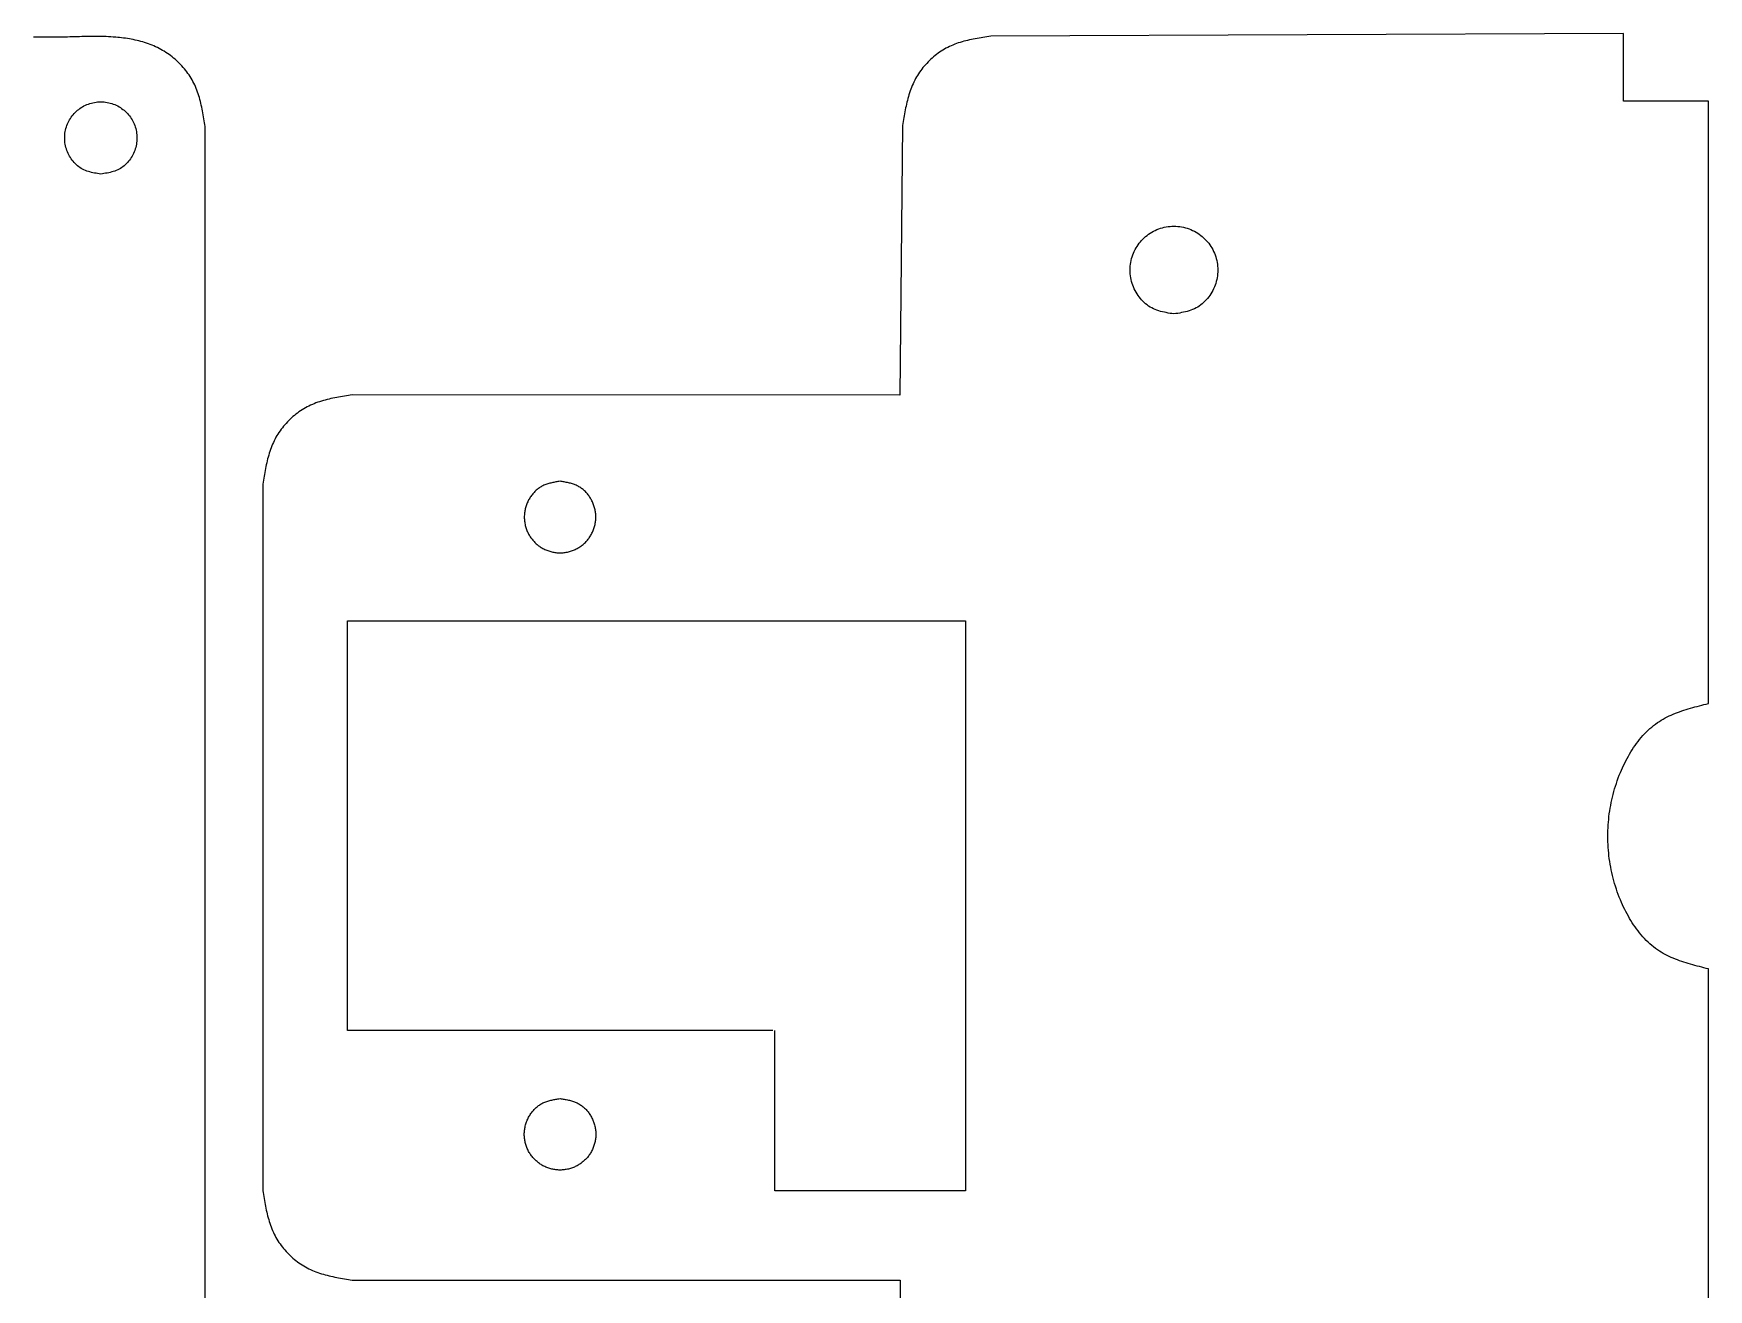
# Model space of a CAD drawing. Extents: x 7 to 258, y 12 to 200.
# Drawn here: x 131.3 to 187.5, y 158.2 to 200.4 of the extents above; entities that cross this region are included whole.
import ezdxf

# ---------------------------------------------------------------- set-up
doc = ezdxf.new("R2010")
doc.units = 0
doc.layers.add('Base', color=7, linetype='CONTINUOUS')
doc.layers.add('camera', color=7, linetype='CONTINUOUS')

msp = doc.modelspace()

# ---------------------------------------------------------------- linework, layer by layer
at = {"layer": 'Base', "color": 7}
msp.add_lwpolyline([(137.051985, 118.368391), (137.051985, 197.249014)], dxfattribs=at)
at = {"layer": 'Base', "color": 3}
msp.add_lwpolyline([(133.551992, 195.655525), (133.551992, 195.655525)], dxfattribs=at)
at = {"layer": 'Base', "color": 7}
msp.add_open_spline([(137.051985, 197.249014), (137.024757, 197.424524), (136.97068, 197.773094), (136.853263, 198.286456), (136.662065, 198.771286), (136.370444, 199.199882), (136.004409, 199.563232), (135.573241, 199.857356), (135.08988, 200.0635), (134.576829, 200.190591), (134.012543, 200.261335), (133.404364, 200.280829), (132.757086, 200.26521), (132.246622, 200.24902), (131.872066, 200.247393), (131.633636, 200.248266), (131.463312, 200.248992), (131.361118, 200.249037), (131.327057, 200.249031), (131.304349, 200.249022), (131.292995, 200.249017)], degree=3, knots=[0, 0, 0, 0, 0.532782, 1.058129, 1.577214, 2.086036, 2.601513, 3.116188, 3.642257, 4.169008, 4.69697, 5.3456, 5.992472, 6.639259, 6.877647, 7.1161, 7.354559, 7.38862, 7.422682, 7.456743, 7.456743, 7.456743, 7.456743], dxfattribs=at)
at = {"layer": 'Base', "color": 3}
msp.add_open_spline([(133.551992, 195.655525), (133.623044, 195.666601), (133.764016, 195.688575), (133.971279, 195.736142), (134.166549, 195.81351), (134.338501, 195.932054), (134.484688, 196.080691), (134.605298, 196.254712), (134.695703, 196.448117), (134.751972, 196.655201), (134.771298, 196.868555), (134.751942, 197.082057), (134.695922, 197.289221), (134.605763, 197.481819), (134.48429, 197.653582), (134.337121, 197.800715), (134.165442, 197.922119), (133.973016, 198.012318), (133.765846, 198.068374), (133.551992, 198.087689), (133.338138, 198.068374), (133.130968, 198.012318), (132.938542, 197.922119), (132.766863, 197.800715), (132.619692, 197.653582), (132.498221, 197.481819), (132.408062, 197.289222), (132.352042, 197.082057), (132.332686, 196.868555), (132.352012, 196.655201), (132.408281, 196.448117), (132.498687, 196.254712), (132.619295, 196.08069), (132.765483, 195.932054), (132.937435, 195.81351), (133.132705, 195.736142), (133.339969, 195.688575), (133.48094, 195.666601), (133.551992, 195.655525)], degree=3, knots=[0, 0, 0, 0, 0.215709, 0.427983, 0.636907, 0.841547, 1.049678, 1.259182, 1.473765, 1.687022, 1.899779, 2.113026, 2.32676, 2.540447, 2.747616, 2.954746, 3.161815, 3.375297, 3.588931, 3.802501, 4.016072, 4.229706, 4.443188, 4.650257, 4.857388, 5.064556, 5.278243, 5.491977, 5.705224, 5.917981, 6.131238, 6.345821, 6.555325, 6.763456, 6.968096, 7.17702, 7.389294, 7.605003, 7.605003, 7.605003, 7.605003], dxfattribs=at)
at = {"layer": 'camera', "color": 7}
for points in [[(187.498423, 177.88505), (187.498423, 198.099214), (184.649728, 198.099214), (184.649728, 200.374631), (163.412506, 200.286439)], [(160.458006, 197.287825), (160.361006, 188.239075), (141.990089, 188.247824)], [(138.991478, 185.249213), (138.991478, 161.533716), (138.991365, 161.5338)], [(175.989062, 152.432134), (184.649728, 152.432134), (184.649728, 155.492467), (187.498423, 155.492467), (187.498423, 168.977412)], [(141.989977, 158.535189), (160.378504, 158.535189), (160.361006, 154.425325)]]:
    msp.add_lwpolyline(points, dxfattribs=at)
at = {"layer": 'camera', "color": 3}
for points in [[(169.560556, 190.960937), (169.560556, 190.960937)], [(148.961543, 185.343571), (148.961543, 185.343571)], [(148.961543, 185.343571), (148.961543, 185.343571)], [(156.096149, 166.915253), (141.834641, 166.915253), (141.834641, 180.665258), (162.562707, 180.665258), (162.562707, 166.915253)], [(156.096149, 166.915253), (141.834641, 166.915253), (141.834641, 180.665258), (162.562707, 180.665258), (162.562707, 166.915253)], [(162.562735, 166.915253), (162.562735, 161.522833), (156.166055, 161.522833), (156.166055, 166.915253)], [(162.562735, 166.915253), (162.562735, 161.522833), (156.166055, 161.522833), (156.166055, 166.915253)], [(148.961543, 164.625807), (148.961543, 164.625807)], [(148.961543, 164.625807), (148.961543, 164.625807)]]:
    msp.add_lwpolyline(points, dxfattribs=at)
at = {"layer": 'camera', "color": 7}
for points, knots in [([(163.412506, 200.286439), (163.238809, 200.259488), (162.893762, 200.205949), (162.385414, 200.088822), (161.905712, 199.896902), (161.48314, 199.60451), (161.127677, 199.238979), (160.843907, 198.807867), (160.655495, 198.322827), (160.538902, 197.809906), (160.485071, 197.462495), (160.458006, 197.287825)], [0, 0, 0, 0, 0.527281, 1.04744, 1.562235, 2.066782, 2.577044, 3.083427, 3.604258, 4.128625, 4.658847, 4.658847, 4.658847, 4.658847]), ([(141.990089, 188.247824), (141.815055, 188.22065), (141.467117, 188.166631), (140.953927, 188.04918), (140.46798, 187.857867), (140.036864, 187.56723), (139.672064, 187.20243), (139.381431, 186.771312), (139.190121, 186.285368), (139.072671, 185.772182), (139.018653, 185.424247), (138.991478, 185.249213)], [0, 0, 0, 0, 0.531351, 1.056234, 1.576695, 2.088124, 2.604415, 3.115844, 3.6363, 4.161179, 4.692527, 4.692527, 4.692527, 4.692527]), ([(187.498423, 168.977412), (187.296357, 169.02751), (186.896404, 169.126671), (186.314799, 169.317465), (185.757461, 169.605843), (185.275712, 170.04443), (184.878682, 170.593361), (184.554297, 171.228345), (184.306825, 171.926311), (184.15397, 172.67431), (184.103897, 173.431228), (184.153998, 174.188127), (184.306865, 174.936068), (184.554348, 175.633989), (184.878748, 176.26894), (185.2758, 176.817854), (185.757551, 177.256437), (186.314863, 177.544856), (186.896438, 177.735715), (187.296369, 177.834927), (187.498423, 177.88505)], [0, 0, 0, 0, 0.624481, 1.236051, 1.833124, 2.4921, 3.169423, 3.85583, 4.62479, 5.383998, 6.138936, 6.893822, 7.652977, 8.42188, 9.108278, 9.785599, 10.444584, 11.041657, 11.653218, 12.277682, 12.277682, 12.277682, 12.277682]), ([(138.991365, 161.5338), (139.01854, 161.358766), (139.072558, 161.010828), (139.190006, 160.497637), (139.381316, 160.011689), (139.671952, 159.580574), (140.03675, 159.215776), (140.467866, 158.92514), (140.953814, 158.733831), (141.467004, 158.616382), (141.814942, 158.562364), (141.989977, 158.535189)], [0, 0, 0, 0, 0.531352, 1.056235, 1.576697, 2.088122, 2.604411, 3.115836, 3.636299, 4.161182, 4.692533, 4.692533, 4.692533, 4.692533])]:
    msp.add_open_spline(points, degree=3, knots=knots, dxfattribs=at)
at = {"layer": 'camera', "color": 3}
for points, knots in [([(169.560556, 190.960937), (169.646827, 190.974384), (169.817994, 191.001065), (170.069652, 191.058821), (170.306748, 191.152758), (170.51553, 191.296694), (170.693029, 191.477168), (170.839468, 191.688466), (170.949242, 191.923295), (171.017562, 192.174736), (171.041028, 192.433788), (171.017525, 192.69302), (170.949506, 192.944558), (170.840036, 193.178408), (170.692546, 193.386961), (170.513854, 193.565609), (170.305404, 193.713019), (170.07176, 193.822535), (169.820217, 193.8906), (169.560556, 193.914053), (169.300895, 193.8906), (169.049352, 193.822535), (168.815708, 193.713019), (168.607259, 193.565609), (168.428566, 193.386961), (168.281077, 193.178408), (168.171606, 192.944559), (168.103587, 192.693021), (168.080084, 192.433788), (168.10355, 192.174735), (168.171872, 191.923294), (168.281642, 191.688464), (168.428084, 191.477167), (168.605582, 191.296694), (168.814364, 191.152758), (169.05146, 191.058821), (169.303119, 191.001065), (169.474286, 190.974384), (169.560556, 190.960937)], [0, 0, 0, 0, 0.261913, 0.519655, 0.773329, 1.021801, 1.274512, 1.52889, 1.789436, 2.04837, 2.306697, 2.56562, 2.825134, 3.084593, 3.336133, 3.587628, 3.83905, 4.098259, 4.357653, 4.616969, 4.876285, 5.135679, 5.394887, 5.646309, 5.897805, 6.149345, 6.408802, 6.668316, 6.927241, 7.185568, 7.444503, 7.70505, 7.959426, 8.212137, 8.460609, 8.714283, 8.972025, 9.233938, 9.233938, 9.233938, 9.233938]), ([(148.961543, 185.343571), (148.984976, 185.33992), (149.031841, 185.332617), (149.102048, 185.32109), (149.171704, 185.308533), (149.240681, 185.294385), (149.308817, 185.278092), (149.375897, 185.259051), (149.441607, 185.236732), (149.505573, 185.210755), (149.567215, 185.180726), (149.626001, 185.146348), (149.681843, 185.108167), (149.73533, 185.06612), (149.786315, 185.020514), (149.834653, 184.971601), (149.880108, 184.919814), (149.922622, 184.865398), (149.962075, 184.808542), (149.998572, 184.749086), (150.031924, 184.687169), (150.06193, 184.622945), (150.088158, 184.557244), (150.110524, 184.490285), (150.128966, 184.422292), (150.143428, 184.353396), (150.153839, 184.283826), (150.160143, 184.213819), (150.162268, 184.143509), (150.160146, 184.073145), (150.153841, 184.002977), (150.143426, 183.933246), (150.128978, 183.864187), (150.110554, 183.796028), (150.088217, 183.729052), (150.062022, 183.663492), (150.032047, 183.599579), (149.998676, 183.538187), (149.962101, 183.479495), (149.922616, 183.423593), (149.880007, 183.370041), (149.834427, 183.319003), (149.786041, 183.270627), (149.735003, 183.225068), (149.681468, 183.182483), (149.6256, 183.143021), (149.566953, 183.106463), (149.50562, 183.073097), (149.441777, 183.043119), (149.376274, 183.016921), (149.309342, 182.99458), (149.241218, 182.97614), (149.172144, 182.961679), (149.102348, 182.951281), (149.03207, 182.944977), (148.961545, 182.94285), (148.89102, 182.944978), (148.820747, 182.951282), (148.750954, 182.961678), (148.681883, 182.976144), (148.613757, 182.994573), (148.546829, 183.016921), (148.48133, 183.043122), (148.41749, 183.0731), (148.356158, 183.106465), (148.297508, 183.143023), (148.241632, 183.182484), (148.188093, 183.22507), (148.13705, 183.270627), (148.088661, 183.319002), (148.043082, 183.370041), (148.00047, 183.423593), (147.960984, 183.479495), (147.92441, 183.538188), (147.891037, 183.599579), (147.861058, 183.663491), (147.834871, 183.729054), (147.812528, 183.796028), (147.7941, 183.864186), (147.779662, 183.933247), (147.769245, 184.002977), (147.762944, 184.073145), (147.760816, 184.143509), (147.762946, 184.213819), (147.769247, 184.283826), (147.779657, 184.353396), (147.79412, 184.422292), (147.812563, 184.490285), (147.834929, 184.557243), (147.86115, 184.622946), (147.891157, 184.687169), (147.924515, 184.749083), (147.96101, 184.808541), (148.000464, 184.865399), (148.042981, 184.919814), (148.088436, 184.971603), (148.136776, 185.020516), (148.187764, 185.06612), (148.241257, 185.108167), (148.297105, 185.146346), (148.355897, 185.18072), (148.417537, 185.210753), (148.481497, 185.236738), (148.547207, 185.25905), (148.614284, 185.278091), (148.682417, 185.29439), (148.751393, 185.308531), (148.821045, 185.321095), (148.891249, 185.332621), (148.938111, 185.339921), (148.961543, 185.343571)], [0, 0, 0, 0, 0.071148, 0.142292, 0.213437, 0.283471, 0.353503, 0.42356, 0.492585, 0.561592, 0.630547, 0.6981, 0.765706, 0.833329, 0.902068, 0.970787, 1.039506, 1.108672, 1.177839, 1.247008, 1.317858, 1.388708, 1.459557, 1.529968, 1.600378, 1.67079, 1.741041, 1.811292, 1.881537, 1.951941, 2.022352, 2.092767, 2.163335, 2.233898, 2.304464, 2.375023, 2.445577, 2.516122, 2.584523, 2.652927, 2.721331, 2.789716, 2.858101, 2.926485, 2.994849, 3.063211, 3.131571, 3.202057, 3.272549, 3.343044, 3.41358, 3.484116, 3.554652, 3.625174, 3.695695, 3.766211, 3.836721, 3.907237, 3.977755, 4.048292, 4.118825, 4.189361, 4.259854, 4.330342, 4.400823, 4.469189, 4.537557, 4.605927, 4.674312, 4.742697, 4.811083, 4.879489, 4.947893, 5.016294, 5.08684, 5.157395, 5.227953, 5.29852, 5.369083, 5.43965, 5.510065, 5.580475, 5.65088, 5.721125, 5.791375, 5.861627, 5.932039, 6.002449, 6.072859, 6.143707, 6.214557, 6.285407, 6.354577, 6.423745, 6.492912, 6.561633, 6.630354, 6.699094, 6.766721, 6.834331, 6.901891, 6.970843, 7.039848, 7.108869, 7.178923, 7.248955, 7.318986, 7.390129, 7.461269, 7.532412, 7.532412, 7.532412, 7.532412]), ([(148.961543, 185.343571), (148.984976, 185.33992), (149.031841, 185.332617), (149.102048, 185.32109), (149.171704, 185.308533), (149.240681, 185.294385), (149.308817, 185.278092), (149.375897, 185.259051), (149.441607, 185.236732), (149.505573, 185.210755), (149.567215, 185.180726), (149.626001, 185.146348), (149.681843, 185.108167), (149.73533, 185.06612), (149.786315, 185.020514), (149.834653, 184.971601), (149.880108, 184.919814), (149.922622, 184.865398), (149.962075, 184.808542), (149.998572, 184.749086), (150.031924, 184.687169), (150.06193, 184.622945), (150.088158, 184.557244), (150.110524, 184.490285), (150.128966, 184.422292), (150.143428, 184.353396), (150.153839, 184.283826), (150.160143, 184.213819), (150.162268, 184.143509), (150.160146, 184.073145), (150.153841, 184.002977), (150.143426, 183.933246), (150.128978, 183.864187), (150.110554, 183.796028), (150.088217, 183.729052), (150.062022, 183.663492), (150.032047, 183.599579), (149.998676, 183.538187), (149.962101, 183.479495), (149.922616, 183.423593), (149.880007, 183.370041), (149.834427, 183.319003), (149.786041, 183.270627), (149.735003, 183.225068), (149.681468, 183.182483), (149.6256, 183.143021), (149.566953, 183.106463), (149.50562, 183.073097), (149.441777, 183.043119), (149.376274, 183.016921), (149.309342, 182.99458), (149.241218, 182.97614), (149.172144, 182.961679), (149.102348, 182.951281), (149.03207, 182.944977), (148.961545, 182.94285), (148.89102, 182.944978), (148.820747, 182.951282), (148.750954, 182.961678), (148.681883, 182.976144), (148.613757, 182.994573), (148.546829, 183.016921), (148.48133, 183.043122), (148.41749, 183.0731), (148.356158, 183.106465), (148.297508, 183.143023), (148.241632, 183.182484), (148.188093, 183.22507), (148.13705, 183.270627), (148.088661, 183.319002), (148.043082, 183.370041), (148.00047, 183.423593), (147.960984, 183.479495), (147.92441, 183.538188), (147.891037, 183.599579), (147.861058, 183.663491), (147.834871, 183.729054), (147.812528, 183.796028), (147.7941, 183.864186), (147.779662, 183.933247), (147.769245, 184.002977), (147.762944, 184.073145), (147.760816, 184.143509), (147.762946, 184.213819), (147.769247, 184.283826), (147.779657, 184.353396), (147.79412, 184.422292), (147.812563, 184.490285), (147.834929, 184.557243), (147.86115, 184.622946), (147.891157, 184.687169), (147.924515, 184.749083), (147.96101, 184.808541), (148.000464, 184.865399), (148.042981, 184.919814), (148.088436, 184.971603), (148.136776, 185.020516), (148.187764, 185.06612), (148.241257, 185.108167), (148.297105, 185.146346), (148.355897, 185.18072), (148.417537, 185.210753), (148.481497, 185.236738), (148.547207, 185.25905), (148.614284, 185.278091), (148.682417, 185.29439), (148.751393, 185.308531), (148.821045, 185.321095), (148.891249, 185.332621), (148.938111, 185.339921), (148.961543, 185.343571)], [0, 0, 0, 0, 0.071148, 0.142292, 0.213437, 0.283471, 0.353503, 0.42356, 0.492585, 0.561592, 0.630547, 0.6981, 0.765706, 0.833329, 0.902068, 0.970787, 1.039506, 1.108672, 1.177839, 1.247008, 1.317858, 1.388708, 1.459557, 1.529968, 1.600378, 1.67079, 1.741041, 1.811292, 1.881537, 1.951941, 2.022352, 2.092767, 2.163335, 2.233898, 2.304464, 2.375023, 2.445577, 2.516122, 2.584523, 2.652927, 2.721331, 2.789716, 2.858101, 2.926485, 2.994849, 3.063211, 3.131571, 3.202057, 3.272549, 3.343044, 3.41358, 3.484116, 3.554652, 3.625174, 3.695695, 3.766211, 3.836721, 3.907237, 3.977755, 4.048292, 4.118825, 4.189361, 4.259854, 4.330342, 4.400823, 4.469189, 4.537557, 4.605927, 4.674312, 4.742697, 4.811083, 4.879489, 4.947893, 5.016294, 5.08684, 5.157395, 5.227953, 5.29852, 5.369083, 5.43965, 5.510065, 5.580475, 5.65088, 5.721125, 5.791375, 5.861627, 5.932039, 6.002449, 6.072859, 6.143707, 6.214557, 6.285407, 6.354577, 6.423745, 6.492912, 6.561633, 6.630354, 6.699094, 6.766721, 6.834331, 6.901891, 6.970843, 7.039848, 7.108869, 7.178923, 7.248955, 7.318986, 7.390129, 7.461269, 7.532412, 7.532412, 7.532412, 7.532412]), ([(148.961543, 164.625807), (148.984976, 164.622156), (149.031841, 164.614852), (149.102049, 164.603325), (149.171703, 164.590759), (149.24068, 164.576613), (149.308815, 164.560318), (149.375894, 164.541275), (149.441605, 164.518959), (149.505572, 164.492987), (149.567217, 164.462963), (149.626002, 164.428583), (149.681844, 164.3904), (149.735329, 164.348347), (149.786314, 164.30274), (149.834652, 164.253827), (149.880107, 164.20204), (149.922622, 164.147627), (149.962075, 164.090773), (149.998572, 164.031318), (150.031926, 163.969405), (150.061931, 163.90518), (150.088158, 163.83948), (150.110524, 163.772521), (150.128965, 163.704528), (150.143429, 163.635632), (150.153839, 163.566062), (150.160143, 163.496055), (150.162268, 163.425745), (150.160146, 163.355381), (150.153841, 163.285213), (150.143426, 163.215482), (150.128978, 163.146423), (150.110551, 163.078264), (150.088214, 163.011289), (150.062018, 162.945729), (150.032042, 162.881816), (149.998672, 162.820423), (149.962099, 162.761726), (149.922614, 162.70582), (149.880002, 162.652268), (149.834426, 162.601226), (149.786039, 162.552854), (149.735, 162.507299), (149.681464, 162.464716), (149.625596, 162.425258), (149.566949, 162.388702), (149.505617, 162.355336), (149.441774, 162.325356), (149.376271, 162.299157), (149.309339, 162.276816), (149.241214, 162.258376), (149.17214, 162.243916), (149.102344, 162.233517), (149.032067, 162.227212), (148.961542, 162.225087), (148.891018, 162.227213), (148.820746, 162.233516), (148.750954, 162.243919), (148.681879, 162.258362), (148.613754, 162.276804), (148.546827, 162.299158), (148.481327, 162.325359), (148.417487, 162.355338), (148.356156, 162.388705), (148.297505, 162.425257), (148.24163, 162.464716), (148.188089, 162.507298), (148.137046, 162.552853), (148.088656, 162.601226), (148.043078, 162.652267), (148.000466, 162.70582), (147.96098, 162.761726), (147.924408, 162.820423), (147.891035, 162.881816), (147.861056, 162.945728), (147.834868, 163.01129), (147.812525, 163.078264), (147.794097, 163.146422), (147.779659, 163.215483), (147.769242, 163.285213), (147.762941, 163.355381), (147.760813, 163.425745), (147.762943, 163.496055), (147.769244, 163.566062), (147.779654, 163.635632), (147.794117, 163.704528), (147.81256, 163.772521), (147.834926, 163.839479), (147.861147, 163.905182), (147.891155, 163.969406), (147.924511, 164.031321), (147.961007, 164.090779), (148.000461, 164.147635), (148.042978, 164.20205), (148.088433, 164.25384), (148.136773, 164.302752), (148.187762, 164.348356), (148.241254, 164.390403), (148.297103, 164.428584), (148.355892, 164.46296), (148.417535, 164.492986), (148.481496, 164.518964), (148.547205, 164.541275), (148.614281, 164.560316), (148.682414, 164.576617), (148.75139, 164.590762), (148.821042, 164.603325), (148.891246, 164.614852), (148.938108, 164.622156), (148.96154, 164.625807)], [0, 0, 0, 0, 0.071148, 0.142292, 0.213439, 0.283472, 0.353503, 0.423559, 0.492584, 0.561591, 0.630544, 0.6981, 0.765706, 0.833331, 0.90207, 0.970791, 1.039511, 1.108674, 1.177838, 1.247005, 1.317854, 1.388703, 1.459552, 1.529963, 1.600373, 1.670785, 1.741037, 1.811287, 1.881532, 1.951936, 2.022347, 2.092762, 2.16333, 2.233894, 2.30446, 2.375018, 2.445572, 2.516118, 2.584522, 2.652929, 2.721338, 2.789721, 2.858104, 2.926487, 2.994849, 3.06321, 3.131568, 3.202054, 3.272546, 3.343041, 3.413578, 3.484114, 3.554653, 3.625173, 3.695693, 3.766208, 3.836718, 3.907233, 3.97775, 4.048286, 4.118822, 4.189359, 4.259852, 4.330341, 4.400823, 4.469187, 4.537553, 4.60592, 4.674306, 4.74269, 4.811075, 4.879483, 4.94789, 5.016295, 5.086842, 5.157396, 5.227953, 5.29852, 5.369084, 5.439651, 5.510065, 5.580476, 5.650881, 5.721126, 5.791376, 5.861628, 5.932039, 6.002449, 6.07286, 6.143708, 6.214558, 6.28541, 6.354579, 6.423746, 6.492913, 6.561634, 6.630355, 6.699095, 6.766722, 6.834333, 6.901893, 6.970843, 7.039847, 7.108865, 7.17892, 7.248952, 7.318984, 7.390127, 7.461267, 7.532411, 7.532411, 7.532411, 7.532411]), ([(148.961543, 164.625807), (148.984976, 164.622156), (149.031841, 164.614852), (149.102049, 164.603325), (149.171703, 164.590759), (149.24068, 164.576613), (149.308815, 164.560318), (149.375894, 164.541275), (149.441605, 164.518959), (149.505572, 164.492987), (149.567217, 164.462963), (149.626002, 164.428583), (149.681844, 164.3904), (149.735329, 164.348347), (149.786314, 164.30274), (149.834652, 164.253827), (149.880107, 164.20204), (149.922622, 164.147627), (149.962075, 164.090773), (149.998572, 164.031318), (150.031926, 163.969405), (150.061931, 163.90518), (150.088158, 163.83948), (150.110524, 163.772521), (150.128965, 163.704528), (150.143429, 163.635632), (150.153839, 163.566062), (150.160143, 163.496055), (150.162268, 163.425745), (150.160146, 163.355381), (150.153841, 163.285213), (150.143426, 163.215482), (150.128978, 163.146423), (150.110551, 163.078264), (150.088214, 163.011289), (150.062018, 162.945729), (150.032042, 162.881816), (149.998672, 162.820423), (149.962099, 162.761726), (149.922614, 162.70582), (149.880002, 162.652268), (149.834426, 162.601226), (149.786039, 162.552854), (149.735, 162.507299), (149.681464, 162.464716), (149.625596, 162.425258), (149.566949, 162.388702), (149.505617, 162.355336), (149.441774, 162.325356), (149.376271, 162.299157), (149.309339, 162.276816), (149.241214, 162.258376), (149.17214, 162.243916), (149.102344, 162.233517), (149.032067, 162.227212), (148.961542, 162.225087), (148.891018, 162.227213), (148.820746, 162.233516), (148.750954, 162.243919), (148.681879, 162.258362), (148.613754, 162.276804), (148.546827, 162.299158), (148.481327, 162.325359), (148.417487, 162.355338), (148.356156, 162.388705), (148.297505, 162.425257), (148.24163, 162.464716), (148.188089, 162.507298), (148.137046, 162.552853), (148.088656, 162.601226), (148.043078, 162.652267), (148.000466, 162.70582), (147.96098, 162.761726), (147.924408, 162.820423), (147.891035, 162.881816), (147.861056, 162.945728), (147.834868, 163.01129), (147.812525, 163.078264), (147.794097, 163.146422), (147.779659, 163.215483), (147.769242, 163.285213), (147.762941, 163.355381), (147.760813, 163.425745), (147.762943, 163.496055), (147.769244, 163.566062), (147.779654, 163.635632), (147.794117, 163.704528), (147.81256, 163.772521), (147.834926, 163.839479), (147.861147, 163.905182), (147.891155, 163.969406), (147.924511, 164.031321), (147.961007, 164.090779), (148.000461, 164.147635), (148.042978, 164.20205), (148.088433, 164.25384), (148.136773, 164.302752), (148.187762, 164.348356), (148.241254, 164.390403), (148.297103, 164.428584), (148.355892, 164.46296), (148.417535, 164.492986), (148.481496, 164.518964), (148.547205, 164.541275), (148.614281, 164.560316), (148.682414, 164.576617), (148.75139, 164.590762), (148.821042, 164.603325), (148.891246, 164.614852), (148.938108, 164.622156), (148.96154, 164.625807)], [0, 0, 0, 0, 0.071148, 0.142292, 0.213439, 0.283472, 0.353503, 0.423559, 0.492584, 0.561591, 0.630544, 0.6981, 0.765706, 0.833331, 0.90207, 0.970791, 1.039511, 1.108674, 1.177838, 1.247005, 1.317854, 1.388703, 1.459552, 1.529963, 1.600373, 1.670785, 1.741037, 1.811287, 1.881532, 1.951936, 2.022347, 2.092762, 2.16333, 2.233894, 2.30446, 2.375018, 2.445572, 2.516118, 2.584522, 2.652929, 2.721338, 2.789721, 2.858104, 2.926487, 2.994849, 3.06321, 3.131568, 3.202054, 3.272546, 3.343041, 3.413578, 3.484114, 3.554653, 3.625173, 3.695693, 3.766208, 3.836718, 3.907233, 3.97775, 4.048286, 4.118822, 4.189359, 4.259852, 4.330341, 4.400823, 4.469187, 4.537553, 4.60592, 4.674306, 4.74269, 4.811075, 4.879483, 4.94789, 5.016295, 5.086842, 5.157396, 5.227953, 5.29852, 5.369084, 5.439651, 5.510065, 5.580476, 5.650881, 5.721126, 5.791376, 5.861628, 5.932039, 6.002449, 6.07286, 6.143708, 6.214558, 6.28541, 6.354579, 6.423746, 6.492913, 6.561634, 6.630355, 6.699095, 6.766722, 6.834333, 6.901893, 6.970843, 7.039847, 7.108865, 7.17892, 7.248952, 7.318984, 7.390127, 7.461267, 7.532411, 7.532411, 7.532411, 7.532411])]:
    msp.add_open_spline(points, degree=3, knots=knots, dxfattribs=at)

doc.saveas('drawing.dxf')
